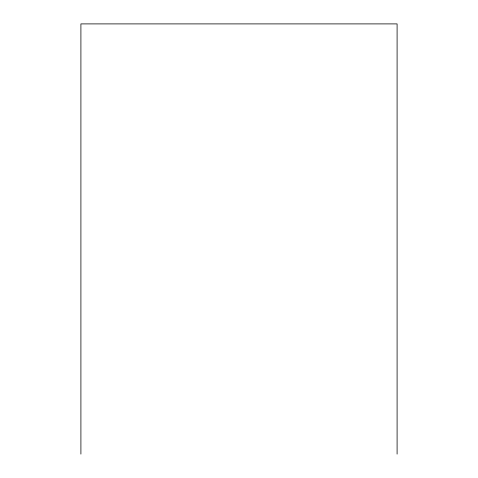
<?xml version="1.0" encoding="UTF-8"?>
<svg xmlns="http://www.w3.org/2000/svg" width="478" height="478" viewBox="0 0 478 478"><rect width="100%" height="100%" fill="white"/><g stroke="black" fill="none" stroke-linecap="round" stroke-linejoin="round"><path stroke-width="0.72" d="M397.093 454.1L397.093 23.9L80.907 23.9L80.907 454.1"/></g></svg>
